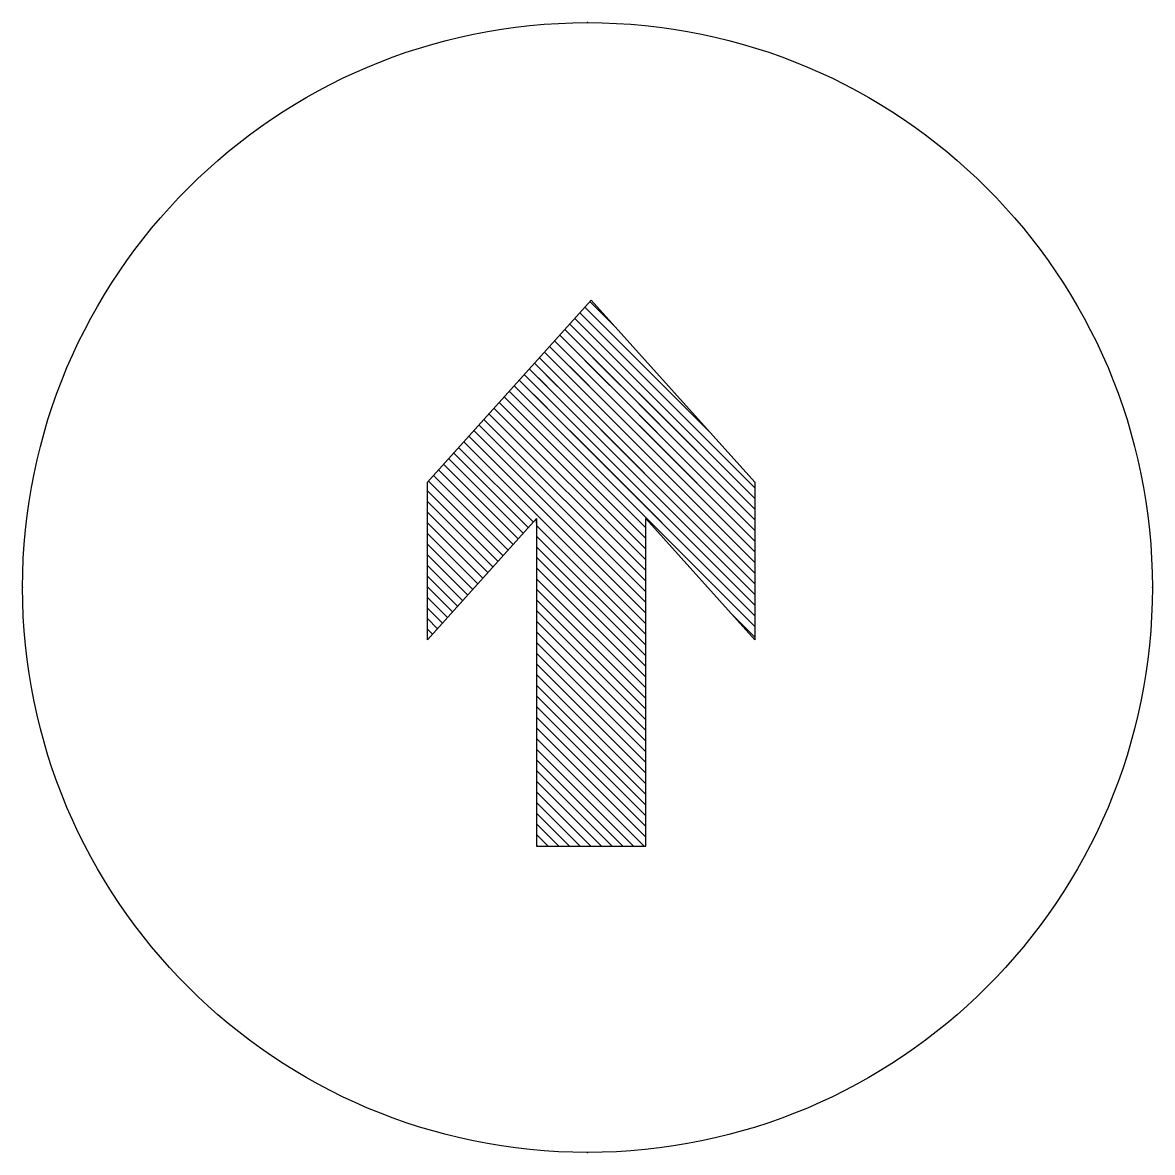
# Model space of a CAD drawing. Extents: x -288892 to 250096, y -100054 to 404668.
# Drawn here: x 181898.9 to 182136.9, y 384381.4 to 384619.4 of the extents above; entities that cross this region are included whole.
import ezdxf
from ezdxf.enums import TextEntityAlignment as Align

# ---------------------------------------------------------------- set-up
doc = ezdxf.new("R2010")
doc.units = 0
doc.header["$LTSCALE"] = 1000
doc.header["$MEASUREMENT"] = 0
doc.layers.get('0').update_dxf_attribs({"linetype": 'CONTINUOUS'})
doc.layers.add('EQUIP-照明', color=3, linetype='CONTINUOUS')
doc.styles.add('_TEL_DIM', font='SIMPLEX', dxfattribs={"width": 0.8, "height": 3.5, "bigfont": 'HZTXT'})

# ---------------------------------------------------------------- blocks, each defined once
blk = doc.blocks.new('$equip_U$00000283(晏大钊)')
at = {"color": 3, "linetype": 'ByBlock', "ltscale": 5}
for p, q in [((0.0727, 0.0536), (-0.0551, 0.1686)), ((-0.0551, 0.1686), (0.1111, 0.1686)), ((0.1111, 0.1686), (0.3027, -0.0039)), ((-0.2723, 0.0536), (-0.2723, -0.0614)), ((0.0727, 0.0536), (-0.2723, 0.0536)), ((0.0677, 0.0536), (0.0727, 0.0536)), ((0.3027, -0.0039), (0.1111, -0.1764)), ((-0.2723, -0.0614), (0.0727, -0.0614)), ((-0.0551, -0.1764), (0.0727, -0.0614)), ((0.0677, -0.0614), (0.0727, -0.0614)), ((0.1111, -0.1764), (-0.0551, -0.1764))]:
    blk.add_line(p, q, dxfattribs=at)
at = {"color": 3}
for p, q in [((-0.044, 0.1686), (-0.0493, 0.1634)), ((-0.044, 0.1686), (-0.0493, 0.1634)), ((-0.0328, 0.1686), (-0.0434, 0.1581)), ((-0.0328, 0.1686), (-0.0434, 0.1581)), ((-0.0216, 0.1686), (-0.0374, 0.1527)), ((-0.0216, 0.1686), (-0.0374, 0.1527)), ((-0.0104, 0.1686), (-0.0315, 0.1474)), ((-0.0104, 0.1686), (-0.0315, 0.1474)), ((0.0009, 0.1686), (-0.0256, 0.1421)), ((0.0009, 0.1686), (-0.0256, 0.1421)), ((0.0121, 0.1686), (-0.0197, 0.1368)), ((0.0121, 0.1686), (-0.0197, 0.1368)), ((0.0233, 0.1686), (-0.0138, 0.1315)), ((0.0233, 0.1686), (-0.0138, 0.1315)), ((0.0345, 0.1686), (-0.0079, 0.1261)), ((0.0345, 0.1686), (-0.0079, 0.1261)), ((0.0458, 0.1686), (-0.002, 0.1208)), ((0.0458, 0.1686), (-0.002, 0.1208)), ((0.057, 0.1686), (0.0039, 0.1155)), ((0.057, 0.1686), (0.0039, 0.1155)), ((0.0682, 0.1686), (0.0098, 0.1102)), ((0.0682, 0.1686), (0.0098, 0.1102)), ((0.0794, 0.1686), (0.0157, 0.1049)), ((0.0794, 0.1686), (0.0157, 0.1049)), ((0.0907, 0.1686), (0.0216, 0.0995)), ((0.0907, 0.1686), (0.0216, 0.0995)), ((0.1019, 0.1686), (0.0275, 0.0942)), ((0.1019, 0.1686), (0.0275, 0.0942)), ((0.1121, 0.1676), (0.0334, 0.0889)), ((0.1121, 0.1676), (0.0334, 0.0889)), ((0.1181, 0.1623), (0.0393, 0.0836)), ((0.1181, 0.1623), (0.0393, 0.0836)), ((0.124, 0.157), (0.0452, 0.0783)), ((0.124, 0.157), (0.0452, 0.0783)), ((0.1299, 0.1517), (0.0512, 0.073)), ((0.1299, 0.1517), (0.0512, 0.073)), ((0.1358, 0.1464), (0.0571, 0.0676)), ((0.1358, 0.1464), (0.0571, 0.0676)), ((0.1417, 0.141), (0.063, 0.0623)), ((0.1417, 0.141), (0.063, 0.0623)), ((0.1476, 0.1357), (0.0689, 0.057)), ((0.1476, 0.1357), (0.0689, 0.057)), ((0.1535, 0.1304), (-0.0383, -0.0614)), ((0.1535, 0.1304), (-0.0383, -0.0614)), ((0.1594, 0.1251), (-0.0271, -0.0614)), ((0.1594, 0.1251), (-0.0271, -0.0614)), ((0.1653, 0.1198), (-0.0159, -0.0614)), ((0.1653, 0.1198), (-0.0159, -0.0614)), ((0.1712, 0.1144), (-0.0046, -0.0614)), ((0.1712, 0.1144), (-0.0046, -0.0614)), ((0.1771, 0.1091), (0.0066, -0.0614)), ((0.1771, 0.1091), (0.0066, -0.0614)), ((0.183, 0.1038), (0.0178, -0.0614)), ((0.183, 0.1038), (0.0178, -0.0614)), ((0.1889, 0.0985), (0.029, -0.0614)), ((0.1889, 0.0985), (0.029, -0.0614)), ((0.1948, 0.0932), (0.0403, -0.0614)), ((0.1948, 0.0932), (0.0403, -0.0614)), ((0.2008, 0.0879), (0.0515, -0.0614)), ((0.2008, 0.0879), (0.0515, -0.0614)), ((0.2126, 0.0772), (-0.0411, -0.1764)), ((0.2185, 0.0719), (-0.0298, -0.1764)), ((0.2067, 0.0825), (0.0627, -0.0614)), ((0.2067, 0.0825), (0.1664, 0.0422)), ((0.2126, 0.0772), (0.1778, 0.0424)), ((0.2185, 0.0719), (0.1892, 0.0426)), ((0.2244, 0.0666), (-0.0186, -0.1764)), ((0.2303, 0.0613), (-0.0074, -0.1764)), ((0.2244, 0.0666), (0.2006, 0.0428)), ((0.2303, 0.0613), (0.2116, 0.0426)), ((-0.2713, 0.0536), (-0.2723, 0.0526)), ((-0.2601, 0.0536), (-0.2723, 0.0413)), ((-0.2488, 0.0536), (-0.2723, 0.0301)), ((-0.2376, 0.0536), (-0.2723, 0.0189)), ((-0.2264, 0.0536), (-0.2723, 0.0076)), ((-0.2152, 0.0536), (-0.2723, -0.0036)), ((-0.2039, 0.0536), (-0.2723, -0.0148)), ((-0.1927, 0.0536), (-0.2723, -0.026)), ((-0.1815, 0.0536), (-0.2723, -0.0373)), ((-0.1703, 0.0536), (-0.2723, -0.0485)), ((-0.159, 0.0536), (-0.2723, -0.0597)), ((-0.2713, 0.0536), (-0.2723, 0.0526)), ((-0.2601, 0.0536), (-0.2723, 0.0413)), ((-0.2488, 0.0536), (-0.2723, 0.0301)), ((-0.2376, 0.0536), (-0.2723, 0.0189)), ((-0.2264, 0.0536), (-0.2723, 0.0076)), ((-0.2152, 0.0536), (-0.2723, -0.0036)), ((-0.2039, 0.0536), (-0.2723, -0.0148)), ((-0.1927, 0.0536), (-0.2723, -0.026)), ((-0.1815, 0.0536), (-0.2723, -0.0373)), ((-0.1703, 0.0536), (-0.2723, -0.0485)), ((-0.159, 0.0536), (-0.2723, -0.0597)), ((-0.0724, 0.0536), (-0.272, 0.0536)), ((-0.1478, 0.0536), (-0.2628, -0.0614)), ((-0.1478, 0.0536), (-0.2628, -0.0614)), ((-0.1366, 0.0536), (-0.2516, -0.0614)), ((-0.1366, 0.0536), (-0.2516, -0.0614)), ((-0.1254, 0.0536), (-0.2404, -0.0614)), ((-0.1254, 0.0536), (-0.2404, -0.0614)), ((-0.1141, 0.0536), (-0.2291, -0.0614)), ((-0.1141, 0.0536), (-0.2291, -0.0614)), ((-0.1029, 0.0536), (-0.2179, -0.0614)), ((-0.1029, 0.0536), (-0.2179, -0.0614)), ((-0.0917, 0.0536), (-0.2067, -0.0614)), ((-0.0917, 0.0536), (-0.2067, -0.0614)), ((-0.0805, 0.0536), (-0.1955, -0.0614)), ((-0.0805, 0.0536), (-0.1955, -0.0614)), ((-0.0692, 0.0536), (-0.1842, -0.0614)), ((-0.0692, 0.0536), (-0.1842, -0.0614)), ((-0.058, 0.0536), (-0.173, -0.0614)), ((-0.058, 0.0536), (-0.173, -0.0614)), ((-0.0468, 0.0536), (-0.1618, -0.0614)), ((-0.0468, 0.0536), (-0.1618, -0.0614)), ((-0.0356, 0.0536), (-0.1506, -0.0614)), ((-0.0356, 0.0536), (-0.1506, -0.0614)), ((-0.0243, 0.0536), (-0.1393, -0.0614)), ((-0.0243, 0.0536), (-0.1393, -0.0614)), ((-0.0131, 0.0536), (-0.1281, -0.0614)), ((-0.0131, 0.0536), (-0.1281, -0.0614)), ((-0.0019, 0.0536), (-0.1169, -0.0614)), ((-0.0019, 0.0536), (-0.1169, -0.0614)), ((0.0093, 0.0536), (-0.1057, -0.0614)), ((0.0093, 0.0536), (-0.1057, -0.0614)), ((0.0206, 0.0536), (-0.0944, -0.0614)), ((0.0206, 0.0536), (-0.0944, -0.0614)), ((0.0318, 0.0536), (-0.0832, -0.0614)), ((0.0318, 0.0536), (-0.0832, -0.0614)), ((0.043, 0.0536), (-0.072, -0.0614)), ((0.043, 0.0536), (-0.072, -0.0614)), ((0.0542, 0.0536), (-0.0608, -0.0614)), ((0.0542, 0.0536), (-0.0608, -0.0614)), ((0.0655, 0.0536), (-0.0495, -0.0614)), ((0.0655, 0.0536), (-0.0495, -0.0614)), ((0.2362, 0.0559), (0.0038, -0.1764)), ((0.2421, 0.0506), (0.0151, -0.1764)), ((0.2362, 0.0559), (0.2118, 0.0315)), ((0.2421, 0.0506), (0.2119, 0.0205)), ((0.248, 0.0453), (0.0263, -0.1764)), ((0.2539, 0.04), (0.0375, -0.1764)), ((0.1649, 0.0408), (0.0627, -0.0614)), ((0.248, 0.0453), (0.2121, 0.0094)), ((0.2539, 0.04), (0.2123, -0.0016)), ((0.1651, 0.0298), (-0.0411, -0.1764)), ((0.2598, 0.0347), (0.0487, -0.1764)), ((0.2657, 0.0293), (0.06, -0.1764)), ((0.2716, 0.024), (0.0712, -0.1764)), ((0.2598, 0.0347), (0.2125, -0.0126)), ((0.2657, 0.0293), (0.2127, -0.0237)), ((0.2716, 0.024), (0.2129, -0.0347)), ((0.1653, 0.0187), (-0.0298, -0.1764)), ((0.2775, 0.0187), (0.0824, -0.1764)), ((0.2834, 0.0134), (0.0936, -0.1764)), ((0.2834, 0.0134), (0.0936, -0.1764)), ((0.2775, 0.0187), (0.2131, -0.0458)), ((0.1655, 0.0077), (-0.0186, -0.1764)), ((0.2894, 0.0081), (0.1049, -0.1764)), ((0.2894, 0.0081), (0.1049, -0.1764)), ((0.2953, 0.0028), (0.1614, -0.1311)), ((0.2953, 0.0028), (0.1614, -0.1311)), ((0.1657, -0.0033), (-0.0074, -0.1764)), ((0.3012, -0.0026), (0.2741, -0.0296)), ((0.3012, -0.0026), (0.2741, -0.0296)), ((0.1659, -0.0144), (0.0038, -0.1764)), ((0.1661, -0.0254), (0.0151, -0.1764)), ((0.1662, -0.0365), (0.0263, -0.1764)), ((0.1664, -0.0475), (0.0375, -0.1764)), ((0.1706, -0.0546), (0.0487, -0.1764)), ((0.182, -0.0544), (0.06, -0.1764)), ((0.1934, -0.0542), (0.0712, -0.1764)), ((0.2049, -0.054), (0.0824, -0.1764)), ((-0.0272, -0.1513), (-0.0523, -0.1764)), ((-0.0272, -0.1513), (-0.0523, -0.1764))]:
    blk.add_line(p, q, dxfattribs=at)
blk.add_circle((0, 0), 0.595, dxfattribs=at)
for p in [(0, 0.595), (-0.595, 0), (0.595, 0), (0, -0.595)]:
    blk.add_point(p)
at = {"color": 7, "style": '_TEL_DIM', "flags": 1}
for tag in ['REMARK', 'A']:
    blk.add_attdef(tag, text='', height=0.000025, dxfattribs=at).set_placement((0, 0), align=Align.MIDDLE_CENTER)
blk = doc.blocks.new('$equip_U$00000284(晏大钊)')
for p in [(0, 0.2975), (-0.2975, 0), (0.2975, 0), (0, -0.2975)]:
    blk.add_point(p)
at = {"xscale": 0.5, "yscale": 0.5, "zscale": 0.5}
blk.add_blockref('$equip_U$00000283(晏大钊)', (0, 0), dxfattribs=at)
at = {"color": 7, "style": '_TEL_DIM', "flags": 1}
for tag in ['REMARK', 'A']:
    blk.add_attdef(tag, text='', height=0.0000125, dxfattribs=at).set_placement((0, 0), align=Align.MIDDLE_CENTER)
blk = doc.blocks.new('$equip_U$00000302(HT0843)')
for p in [(0, 0.2975), (-0.2975, 0), (0.2975, 0), (0, -0.2975)]:
    blk.add_point(p)
at = {"rotation": 180}
blk.add_blockref('$equip_U$00000284(晏大钊)', (0, 0), dxfattribs=at)
at = {"color": 7, "style": '_TEL_DIM', "flags": 1}
for tag in ['REMARK', 'A']:
    blk.add_attdef(tag, text='', height=0.0000125, dxfattribs=at).set_placement((0, 0), align=Align.MIDDLE_CENTER)

msp = doc.modelspace()

# ---------------------------------------------------------------- block references
at = {"layer": 'EQUIP-照明', "xscale": 400, "yscale": 400, "zscale": 400, "rotation": 270}
msp.add_blockref('$equip_U$00000302(HT0843)', (182017.89, 384500.43), dxfattribs=at)

doc.saveas('drawing.dxf')
